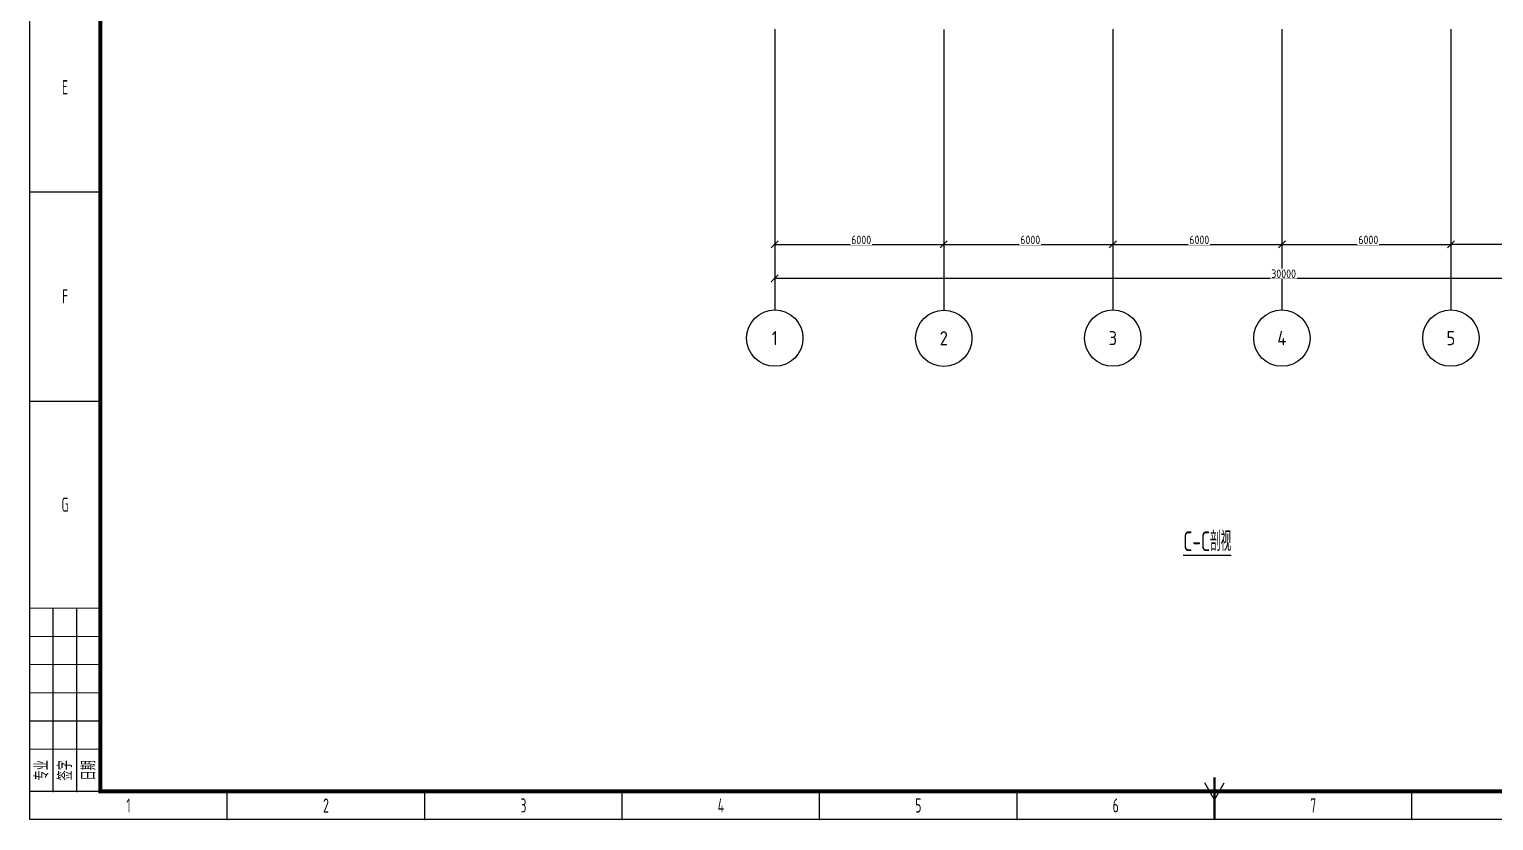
# Model space of a CAD drawing. Header units: millimetres. Extents: x 2250 to 7274, y 852 to 2251.
# Drawn here: x 4339 to 4859, y 852 to 1133 of the extents above; entities that cross this region are included whole.
import ezdxf

# ---------------------------------------------------------------- set-up
doc = ezdxf.new("R2010")
doc.units = ezdxf.units.MM
for name, color, linetype, lineweight in [('05-图框与标题栏', 7, 'Continuous', 25), ('13-标注', 7, 'Continuous', 15), ('14-文本', 7, 'Continuous', 25)]:
    doc.layers.add(name, color=color, linetype=linetype, lineweight=lineweight)
doc.layers.add('3-网格号', color=7, linetype='Continuous', lineweight=25, true_color=0x5bc6e1)
doc.layers.add('3-网格号 @ 1', color=7, linetype='Continuous', lineweight=25, true_color=0x5bc6e1)
doc.styles.add('5-gbcbig', font='gbenor.shx', dxfattribs={"width": 0.7, "height": 5, "bigfont": 'gbcbig.shx'})
doc.styles.add('HGCAD', font='gbenor.shx', dxfattribs={"width": 0.75, "bigfont": 'gbcbig.shx'})
doc.styles.add('工程字', font='gbenor.shx', dxfattribs={"bigfont": 'gbcbig.shx'})
doc.dimstyles.new('浙里拆烷', dxfattribs={"dimtxt": 3, "dimasz": 2.5, "dimexe": 0.18, "dimexo": 0.0625, "dimgap": 0.09, "dimtad": 1, "dimtoh": 1, "dimdec": 0, "dimlfac": 100, "dimzin": 0, "dimdsep": 46, "dimtxsty": '工程字', "dimblk": 'OBLIQUE', "dimcen": 2.5, "dimadec": 0, "dimazin": 0, "dimtfac": 1, "dimtdec": 0, "dimtofl": 0, "dimtmove": 0, "dimatfit": 1, "dimfxl": 0, "dimtolj": 1, "dimtzin": 0, "dimarcsym": 0})

# ---------------------------------------------------------------- blocks, each defined once
blk = doc.blocks.new('_Oblique')
at = {"color": 0, "linetype": 'ByBlock', "lineweight": -2}
blk.add_line((-0.5, -0.5), (0.5, 0.5), dxfattribs=at)
blk = doc.blocks.new('*D227')
at = {"layer": '13-标注', "color": 0, "lineweight": -2, "ltscale": 0.1, "transparency": 16777216}
for p, q in [((4603.37, 1056.8), (4603.37, 1056.92)), ((4603.37, 1056.74), (4663.37, 1056.74)), ((4663.37, 1056.8), (4663.37, 1056.92))]:
    blk.add_line(p, q, dxfattribs=at)
at = {"layer": 'Defpoints', "color": 0, "ltscale": 0.1, "transparency": 16777216}
for p in [(4603.37, 1056.74), (4663.37, 1056.74), (4663.37, 1056.74)]:
    blk.add_point(p, dxfattribs=at)
at = {"layer": '13-标注', "color": 0, "lineweight": -2, "ltscale": 0.1, "transparency": 16777216, "xscale": 2.5, "yscale": 2.5, "zscale": 2.5, "rotation": 180}
blk.add_blockref('_Oblique', (4603.37, 1056.74), dxfattribs=at)
at = {"layer": '13-标注', "color": 0, "lineweight": -2, "ltscale": 0.1, "transparency": 16777216, "xscale": 2.5, "yscale": 2.5, "zscale": 2.5}
blk.add_blockref('_Oblique', (4663.37, 1056.74), dxfattribs=at)
at = {"layer": '13-标注', "color": 0, "ltscale": 0.1, "transparency": 16777216, "insert": (4634.05, 1058.34), "char_height": 3, "attachment_point": 5, "style": '工程字', "bg_fill": 3, "box_fill_scale": 1.1, "bg_fill_color": 256, "bg_fill_true_color": 13158600, "bg_fill_transparency": 0}
blk.add_mtext('\\A1;6000', dxfattribs=at)
blk = doc.blocks.new('*D222')
at = {"layer": '13-标注', "color": 0, "lineweight": -2, "ltscale": 0.1, "transparency": 16777216}
for p, q in [((4663.37, 1056.8), (4663.37, 1056.92)), ((4663.37, 1056.74), (4723.37, 1056.74)), ((4723.37, 1056.8), (4723.37, 1056.92))]:
    blk.add_line(p, q, dxfattribs=at)
at = {"layer": 'Defpoints', "color": 0, "ltscale": 0.1, "transparency": 16777216}
for p in [(4663.37, 1056.74), (4723.37, 1056.74), (4723.37, 1056.74)]:
    blk.add_point(p, dxfattribs=at)
at = {"layer": '13-标注', "color": 0, "lineweight": -2, "ltscale": 0.1, "transparency": 16777216, "xscale": 2.5, "yscale": 2.5, "zscale": 2.5, "rotation": 180}
blk.add_blockref('_Oblique', (4663.37, 1056.74), dxfattribs=at)
at = {"layer": '13-标注', "color": 0, "lineweight": -2, "ltscale": 0.1, "transparency": 16777216, "xscale": 2.5, "yscale": 2.5, "zscale": 2.5}
blk.add_blockref('_Oblique', (4723.37, 1056.74), dxfattribs=at)
at = {"layer": '13-标注', "color": 0, "ltscale": 0.1, "transparency": 16777216, "insert": (4694.05, 1058.34), "char_height": 3, "attachment_point": 5, "style": '工程字', "bg_fill": 3, "box_fill_scale": 1.1, "bg_fill_color": 256, "bg_fill_true_color": 13158600, "bg_fill_transparency": 0}
blk.add_mtext('\\A1;6000', dxfattribs=at)
blk = doc.blocks.new('*D223')
at = {"layer": '13-标注', "color": 0, "lineweight": -2, "ltscale": 0.1, "transparency": 16777216}
for p, q in [((4723.37, 1056.8), (4723.37, 1056.92)), ((4723.37, 1056.74), (4783.37, 1056.74)), ((4783.37, 1056.8), (4783.37, 1056.92))]:
    blk.add_line(p, q, dxfattribs=at)
at = {"layer": 'Defpoints', "color": 0, "ltscale": 0.1, "transparency": 16777216}
for p in [(4723.37, 1056.74), (4783.37, 1056.74), (4783.37, 1056.74)]:
    blk.add_point(p, dxfattribs=at)
at = {"layer": '13-标注', "color": 0, "lineweight": -2, "ltscale": 0.1, "transparency": 16777216, "xscale": 2.5, "yscale": 2.5, "zscale": 2.5, "rotation": 180}
blk.add_blockref('_Oblique', (4723.37, 1056.74), dxfattribs=at)
at = {"layer": '13-标注', "color": 0, "lineweight": -2, "ltscale": 0.1, "transparency": 16777216, "xscale": 2.5, "yscale": 2.5, "zscale": 2.5}
blk.add_blockref('_Oblique', (4783.37, 1056.74), dxfattribs=at)
at = {"layer": '13-标注', "color": 0, "ltscale": 0.1, "transparency": 16777216, "insert": (4754.05, 1058.34), "char_height": 3, "attachment_point": 5, "style": '工程字', "bg_fill": 3, "box_fill_scale": 1.1, "bg_fill_color": 256, "bg_fill_true_color": 13158600, "bg_fill_transparency": 0}
blk.add_mtext('\\A1;6000', dxfattribs=at)
blk = doc.blocks.new('*D224')
at = {"layer": '13-标注', "color": 0, "lineweight": -2, "ltscale": 0.1, "transparency": 16777216}
for p, q in [((4783.37, 1056.8), (4783.37, 1056.92)), ((4783.37, 1056.74), (4843.37, 1056.74)), ((4843.37, 1056.8), (4843.37, 1056.92))]:
    blk.add_line(p, q, dxfattribs=at)
at = {"layer": 'Defpoints', "color": 0, "ltscale": 0.1, "transparency": 16777216}
for p in [(4783.37, 1056.74), (4843.37, 1056.74), (4843.37, 1056.74)]:
    blk.add_point(p, dxfattribs=at)
at = {"layer": '13-标注', "color": 0, "lineweight": -2, "ltscale": 0.1, "transparency": 16777216, "xscale": 2.5, "yscale": 2.5, "zscale": 2.5, "rotation": 180}
blk.add_blockref('_Oblique', (4783.37, 1056.74), dxfattribs=at)
at = {"layer": '13-标注', "color": 0, "lineweight": -2, "ltscale": 0.1, "transparency": 16777216, "xscale": 2.5, "yscale": 2.5, "zscale": 2.5}
blk.add_blockref('_Oblique', (4843.37, 1056.74), dxfattribs=at)
at = {"layer": '13-标注', "color": 0, "ltscale": 0.1, "transparency": 16777216, "insert": (4814.05, 1058.34), "char_height": 3, "attachment_point": 5, "style": '工程字', "bg_fill": 3, "box_fill_scale": 1.1, "bg_fill_color": 256, "bg_fill_true_color": 13158600, "bg_fill_transparency": 0}
blk.add_mtext('\\A1;6000', dxfattribs=at)
blk = doc.blocks.new('*D226')
at = {"layer": '13-标注', "color": 0, "lineweight": -2, "ltscale": 0.1, "transparency": 16777216}
for p, q in [((4603.37, 1056.8), (4603.37, 1056.92)), ((4603.37, 1056.74), (4663.37, 1056.74)), ((4663.37, 1056.8), (4663.37, 1056.92))]:
    blk.add_line(p, q, dxfattribs=at)
at = {"layer": 'Defpoints', "color": 0, "ltscale": 0.1, "transparency": 16777216}
for p in [(4603.37, 1056.74), (4663.37, 1056.74), (4663.37, 1056.74)]:
    blk.add_point(p, dxfattribs=at)
at = {"layer": '13-标注', "color": 0, "lineweight": -2, "ltscale": 0.1, "transparency": 16777216, "xscale": 2.5, "yscale": 2.5, "zscale": 2.5, "rotation": 180}
blk.add_blockref('_Oblique', (4603.37, 1056.74), dxfattribs=at)
at = {"layer": '13-标注', "color": 0, "lineweight": -2, "ltscale": 0.1, "transparency": 16777216, "xscale": 2.5, "yscale": 2.5, "zscale": 2.5}
blk.add_blockref('_Oblique', (4663.37, 1056.74), dxfattribs=at)
at = {"layer": '13-标注', "color": 0, "ltscale": 0.1, "transparency": 16777216, "insert": (4634.05, 1058.34), "char_height": 3, "attachment_point": 5, "style": '工程字', "bg_fill": 3, "box_fill_scale": 1.1, "bg_fill_color": 256, "bg_fill_true_color": 13158600, "bg_fill_transparency": 0}
blk.add_mtext('\\A1;6000', dxfattribs=at)
blk = doc.blocks.new('*D218')
at = {"layer": '13-标注', "color": 0, "lineweight": -2, "ltscale": 0.1, "transparency": 16777216}
for p, q in [((4663.37, 1056.8), (4663.37, 1056.92)), ((4663.37, 1056.74), (4723.37, 1056.74)), ((4723.37, 1056.8), (4723.37, 1056.92))]:
    blk.add_line(p, q, dxfattribs=at)
at = {"layer": 'Defpoints', "color": 0, "ltscale": 0.1, "transparency": 16777216}
for p in [(4663.37, 1056.74), (4723.37, 1056.74), (4723.37, 1056.74)]:
    blk.add_point(p, dxfattribs=at)
at = {"layer": '13-标注', "color": 0, "lineweight": -2, "ltscale": 0.1, "transparency": 16777216, "xscale": 2.5, "yscale": 2.5, "zscale": 2.5, "rotation": 180}
blk.add_blockref('_Oblique', (4663.37, 1056.74), dxfattribs=at)
at = {"layer": '13-标注', "color": 0, "lineweight": -2, "ltscale": 0.1, "transparency": 16777216, "xscale": 2.5, "yscale": 2.5, "zscale": 2.5}
blk.add_blockref('_Oblique', (4723.37, 1056.74), dxfattribs=at)
at = {"layer": '13-标注', "color": 0, "ltscale": 0.1, "transparency": 16777216, "insert": (4694.05, 1058.34), "char_height": 3, "attachment_point": 5, "style": '工程字', "bg_fill": 3, "box_fill_scale": 1.1, "bg_fill_color": 256, "bg_fill_true_color": 13158600, "bg_fill_transparency": 0}
blk.add_mtext('\\A1;6000', dxfattribs=at)
blk = doc.blocks.new('*D219')
at = {"layer": '13-标注', "color": 0, "lineweight": -2, "ltscale": 0.1, "transparency": 16777216}
for p, q in [((4723.37, 1056.8), (4723.37, 1056.92)), ((4723.37, 1056.74), (4783.37, 1056.74)), ((4783.37, 1056.8), (4783.37, 1056.92))]:
    blk.add_line(p, q, dxfattribs=at)
at = {"layer": 'Defpoints', "color": 0, "ltscale": 0.1, "transparency": 16777216}
for p in [(4723.37, 1056.74), (4783.37, 1056.74), (4783.37, 1056.74)]:
    blk.add_point(p, dxfattribs=at)
at = {"layer": '13-标注', "color": 0, "lineweight": -2, "ltscale": 0.1, "transparency": 16777216, "xscale": 2.5, "yscale": 2.5, "zscale": 2.5, "rotation": 180}
blk.add_blockref('_Oblique', (4723.37, 1056.74), dxfattribs=at)
at = {"layer": '13-标注', "color": 0, "lineweight": -2, "ltscale": 0.1, "transparency": 16777216, "xscale": 2.5, "yscale": 2.5, "zscale": 2.5}
blk.add_blockref('_Oblique', (4783.37, 1056.74), dxfattribs=at)
at = {"layer": '13-标注', "color": 0, "ltscale": 0.1, "transparency": 16777216, "insert": (4754.05, 1058.34), "char_height": 3, "attachment_point": 5, "style": '工程字', "bg_fill": 3, "box_fill_scale": 1.1, "bg_fill_color": 256, "bg_fill_true_color": 13158600, "bg_fill_transparency": 0}
blk.add_mtext('\\A1;6000', dxfattribs=at)
blk = doc.blocks.new('*D220')
at = {"layer": '13-标注', "color": 0, "lineweight": -2, "ltscale": 0.1, "transparency": 16777216}
for p, q in [((4783.37, 1056.8), (4783.37, 1056.92)), ((4783.37, 1056.74), (4843.37, 1056.74)), ((4843.37, 1056.8), (4843.37, 1056.92))]:
    blk.add_line(p, q, dxfattribs=at)
at = {"layer": 'Defpoints', "color": 0, "ltscale": 0.1, "transparency": 16777216}
for p in [(4783.37, 1056.74), (4843.37, 1056.74), (4843.37, 1056.74)]:
    blk.add_point(p, dxfattribs=at)
at = {"layer": '13-标注', "color": 0, "lineweight": -2, "ltscale": 0.1, "transparency": 16777216, "xscale": 2.5, "yscale": 2.5, "zscale": 2.5, "rotation": 180}
blk.add_blockref('_Oblique', (4783.37, 1056.74), dxfattribs=at)
at = {"layer": '13-标注', "color": 0, "lineweight": -2, "ltscale": 0.1, "transparency": 16777216, "xscale": 2.5, "yscale": 2.5, "zscale": 2.5}
blk.add_blockref('_Oblique', (4843.37, 1056.74), dxfattribs=at)
at = {"layer": '13-标注', "color": 0, "ltscale": 0.1, "transparency": 16777216, "insert": (4814.05, 1058.34), "char_height": 3, "attachment_point": 5, "style": '工程字', "bg_fill": 3, "box_fill_scale": 1.1, "bg_fill_color": 256, "bg_fill_true_color": 13158600, "bg_fill_transparency": 0}
blk.add_mtext('\\A1;6000', dxfattribs=at)
blk = doc.blocks.new('*D221')
at = {"layer": '13-标注', "color": 0, "lineweight": -2, "ltscale": 0.1, "transparency": 16777216}
for p, q in [((4603.37, 1044.81), (4603.37, 1044.92)), ((4903.37, 1044.81), (4903.37, 1044.92)), ((4603.37, 1044.74), (4903.37, 1044.74))]:
    blk.add_line(p, q, dxfattribs=at)
at = {"layer": 'Defpoints', "color": 0, "ltscale": 0.1, "transparency": 16777216}
for p in [(4603.37, 1044.74), (4903.37, 1044.74), (4903.37, 1044.74)]:
    blk.add_point(p, dxfattribs=at)
at = {"layer": '13-标注', "color": 0, "lineweight": -2, "ltscale": 0.1, "transparency": 16777216, "xscale": 2.5, "yscale": 2.5, "zscale": 2.5, "rotation": 180}
blk.add_blockref('_Oblique', (4603.37, 1044.74), dxfattribs=at)
at = {"layer": '13-标注', "color": 0, "lineweight": -2, "ltscale": 0.1, "transparency": 16777216, "xscale": 2.5, "yscale": 2.5, "zscale": 2.5}
blk.add_blockref('_Oblique', (4903.37, 1044.74), dxfattribs=at)
at = {"layer": '13-标注', "color": 0, "ltscale": 0.1, "transparency": 16777216, "insert": (4784, 1046.34), "char_height": 3, "attachment_point": 5, "style": '工程字', "bg_fill": 3, "box_fill_scale": 1.1, "bg_fill_color": 256, "bg_fill_true_color": 13158600, "bg_fill_transparency": 0}
blk.add_mtext('\\A1;30000', dxfattribs=at)
blk = doc.blocks.new('*D225')
at = {"layer": '13-标注', "color": 0, "lineweight": -2, "ltscale": 0.1, "transparency": 16777216}
for p, q in [((4843.41, 1056.87), (4843.41, 1056.99)), ((4843.41, 1056.81), (4903.41, 1056.81)), ((4903.41, 1056.87), (4903.41, 1056.99))]:
    blk.add_line(p, q, dxfattribs=at)
at = {"layer": 'Defpoints', "color": 0, "ltscale": 0.1, "transparency": 16777216}
for p in [(4843.41, 1056.81), (4903.41, 1056.81), (4903.41, 1056.81)]:
    blk.add_point(p, dxfattribs=at)
at = {"layer": '13-标注', "color": 0, "lineweight": -2, "ltscale": 0.1, "transparency": 16777216, "xscale": 2.5, "yscale": 2.5, "zscale": 2.5, "rotation": 180}
blk.add_blockref('_Oblique', (4843.41, 1056.81), dxfattribs=at)
at = {"layer": '13-标注', "color": 0, "lineweight": -2, "ltscale": 0.1, "transparency": 16777216, "xscale": 2.5, "yscale": 2.5, "zscale": 2.5}
blk.add_blockref('_Oblique', (4903.41, 1056.81), dxfattribs=at)
at = {"layer": '13-标注', "color": 0, "ltscale": 0.1, "transparency": 16777216, "insert": (4874.1, 1058.41), "char_height": 3, "attachment_point": 5, "style": '工程字', "bg_fill": 3, "box_fill_scale": 1.1, "bg_fill_color": 256, "bg_fill_true_color": 13158600, "bg_fill_transparency": 0}
blk.add_mtext('\\A1;6000', dxfattribs=at)

msp = doc.modelspace()

# ---------------------------------------------------------------- linework, layer by layer
at = {"layer": '05-图框与标题栏'}
for p, q in [((4338.951, 852.64), (4338.951, 1446.64)), ((4338.951, 1075.39), (4363.951, 1075.39)), ((4338.951, 1001.14), (4363.951, 1001.14)), ((4347.285, 862.64), (4347.285, 927.64)), ((4355.618, 862.64), (4355.618, 927.64)), ((4759.451, 859.64), (4755.987, 865.64)), ((4759.451, 859.64), (4762.915, 865.64)), ((4409.035, 852.64), (4409.035, 862.64)), ((4479.118, 852.64), (4479.118, 862.64)), ((4549.201, 852.64), (4549.201, 862.64)), ((4619.285, 852.64), (4619.285, 862.64)), ((4689.368, 852.64), (4689.368, 862.64)), ((4829.535, 852.64), (4829.535, 862.64)), ((5179.951, 852.64), (4338.951, 852.64))]:
    msp.add_line(p, q, dxfattribs=at)
at = {"layer": '05-图框与标题栏', "const_width": 1.4}
msp.add_lwpolyline([(4363.951, 1436.64), (4363.951, 862.64), (5169.951, 862.64), (5169.951, 1436.64)], close=True, dxfattribs=at)
at = {"layer": '05-图框与标题栏'}
for points, const_width in [([(4363.951, 927.64), (4338.951, 927.64)], 0.4), ([(4363.951, 917.64), (4338.951, 917.64)], 0.4), ([(4363.951, 907.64), (4338.951, 907.64)], 0.4), ([(4363.951, 897.64), (4338.951, 897.64)], 0.4), ([(4363.951, 887.64), (4338.951, 887.64)], 0.4), ([(4363.951, 877.64), (4338.951, 877.64)], 0.4), ([(4759.451, 852.64), (4759.451, 867.64)], 0.8), ([(4363.951, 862.64), (4338.951, 862.64)], 0.4)]:
    msp.add_lwpolyline(points, dxfattribs=dict(at, const_width=const_width))
for p in [(4347.285, 862.64), (4355.618, 862.64), (4409.035, 852.64), (4479.118, 852.64), (4549.201, 852.64), (4619.285, 852.64), (4689.368, 852.64), (4759.451, 852.64), (4829.535, 852.64)]:
    msp.add_point(p, dxfattribs=at)
at = {"layer": '3-网格号', "ltscale": 0.1}
for p, q in [((4603.367, 1133.111), (4603.367, 1033.483)), ((4663.367, 1133.048), (4663.367, 1033.483)), ((4723.367, 1133.111), (4723.367, 1033.545)), ((4783.367, 1133.111), (4783.367, 1033.545)), ((4843.367, 1133.111), (4843.367, 1033.545))]:
    msp.add_line(p, q, dxfattribs=at)
at = {"layer": '3-网格号'}
for centre in [(4603.367, 1023.483), (4603.367, 1023.483), (4663.367, 1023.42), (4663.367, 1023.42), (4723.367, 1023.483), (4723.367, 1023.483), (4783.367, 1023.483), (4783.367, 1023.483), (4843.367, 1023.483), (4843.367, 1023.483)]:
    msp.add_circle(centre, 10, dxfattribs=at)

# ---------------------------------------------------------------- texts
at = {"layer": '05-图框与标题栏', "char_height": 5, "attachment_point": 5, "style": '5-gbcbig'}
for s, width, insert in [('E', 25, (4351.451, 1112.515)), ('F', 25, (4351.451, 1038.265)), ('G', 25, (4351.451, 964.39)), ('1', 70.08333, (4373.993, 857.64)), ('2', 70.08333, (4444.076, 857.64)), ('3', 70.08333, (4514.16, 857.64)), ('4', 70.08333, (4584.243, 857.64)), ('5', 70.08333, (4654.326, 857.64)), ('6', 70.08333, (4724.41, 857.64)), ('7', 70.08333, (4794.493, 857.64))]:
    msp.add_mtext_dynamic_manual_height_columns(s, width=width, gutter_width=25, heights=[0], dxfattribs=dict(at, insert=insert))
at = {"layer": '05-图框与标题栏', "char_height": 5, "attachment_point": 5, "rotation": 90, "style": '工程字'}
for s, insert in [('专业', (4343.118, 870.14)), ('签字', (4351.451, 870.14)), ('日期', (4359.785, 870.14))]:
    msp.add_mtext_dynamic_manual_height_columns(s, width=8.33333, gutter_width=25, heights=[0], dxfattribs=dict(at, insert=insert))
at = {"layer": '14-文本', "ltscale": 0.1, "insert": (4748.389, 954.915), "char_height": 7, "attachment_point": 1, "style": 'HGCAD'}
msp.add_mtext_dynamic_manual_height_columns('{\\LC-C剖视}', width=106.66507, gutter_width=15, heights=[0], dxfattribs=at)
at = {"layer": '3-网格号 @ 1', "char_height": 5, "width": 17.56965, "attachment_point": 5, "style": '工程字'}
for s, insert in [('1', (4603.367, 1023.483)), ('1', (4603.367, 1023.483)), ('2', (4663.367, 1023.42)), ('2', (4663.367, 1023.42)), ('3', (4723.367, 1023.483)), ('3', (4723.367, 1023.483)), ('4', (4783.367, 1023.483)), ('4', (4783.367, 1023.483)), ('5', (4843.367, 1023.483)), ('5', (4843.367, 1023.483))]:
    msp.add_mtext(s, dxfattribs=dict(at, insert=insert))

# ---------------------------------------------------------------- next in the draw order: dimensions: what is measured, and where the dimension line sits
at = {"layer": '13-标注', "ltscale": 0.1}
dim = msp.add_linear_dim(base=(4663.367, 1056.738), p1=(4603.367, 1056.738), p2=(4663.367, 1056.738), dimstyle='浙里拆烷', override={"dimgap": 0.1, "dimtfill": 1, "dimarcsym": 1}, dxfattribs=at)
dim.commit()
dim.dimension.update_dxf_attribs({"geometry": '*D227', "text_midpoint": (4634.055, 1056.738), "dimtype": 160})

# ---------------------------------------------------------------- next in the draw order: linework, layer by layer
at = {"layer": '3-网格号', "ltscale": 0.1}
msp.add_line((4603.367, 1133.111), (4603.367, 1033.483), dxfattribs=at)

# ---------------------------------------------------------------- next in the draw order: dimensions: what is measured, and where the dimension line sits
at = {"layer": '13-标注', "ltscale": 0.1}
dim = msp.add_linear_dim(base=(4723.367, 1056.738), p1=(4663.367, 1056.738), p2=(4723.367, 1056.738), dimstyle='浙里拆烷', override={"dimgap": 0.1, "dimtfill": 1, "dimarcsym": 1}, dxfattribs=at)
dim.commit()
dim.dimension.update_dxf_attribs({"geometry": '*D222', "text_midpoint": (4694.055, 1056.738), "dimtype": 160})

# ---------------------------------------------------------------- next in the draw order: linework, layer by layer
at = {"layer": '3-网格号', "ltscale": 0.1}
msp.add_line((4663.367, 1133.048), (4663.367, 1033.483), dxfattribs=at)

# ---------------------------------------------------------------- next in the draw order: dimensions: what is measured, and where the dimension line sits
at = {"layer": '13-标注', "ltscale": 0.1}
dim = msp.add_linear_dim(base=(4783.367, 1056.738), p1=(4723.367, 1056.738), p2=(4783.367, 1056.738), dimstyle='浙里拆烷', override={"dimgap": 0.1, "dimtfill": 1, "dimarcsym": 1}, dxfattribs=at)
dim.commit()
dim.dimension.update_dxf_attribs({"geometry": '*D223', "text_midpoint": (4754.055, 1056.738), "dimtype": 160})

# ---------------------------------------------------------------- next in the draw order: linework, layer by layer
at = {"layer": '3-网格号', "ltscale": 0.1}
msp.add_line((4723.367, 1133.111), (4723.367, 1033.545), dxfattribs=at)

# ---------------------------------------------------------------- next in the draw order: dimensions: what is measured, and where the dimension line sits
at = {"layer": '13-标注', "ltscale": 0.1}
for base, p1, p2, picture, middle in [((4663.367, 1056.738), (4603.367, 1056.738), (4663.367, 1056.738), '*D226', (4634.055, 1056.738)), ((4843.367, 1056.738), (4783.367, 1056.738), (4843.367, 1056.738), '*D224', (4814.055, 1056.738))]:
    dim = msp.add_linear_dim(base=base, p1=p1, p2=p2, dimstyle='浙里拆烷', override={"dimgap": 0.1, "dimtfill": 1, "dimarcsym": 1}, dxfattribs=at)
    dim.commit()
    dim.dimension.update_dxf_attribs({"geometry": picture, "text_midpoint": middle, "dimtype": 160})

# ---------------------------------------------------------------- next in the draw order: linework, layer by layer
at = {"layer": '3-网格号', "ltscale": 0.1}
for p, q in [((4783.367, 1133.111), (4783.367, 1033.545)), ((4843.367, 1133.111), (4843.367, 1033.545))]:
    msp.add_line(p, q, dxfattribs=at)

# ---------------------------------------------------------------- next in the draw order: dimensions: what is measured, and where the dimension line sits
at = {"layer": '13-标注', "ltscale": 0.1}
dim = msp.add_linear_dim(base=(4723.367, 1056.738), p1=(4663.367, 1056.738), p2=(4723.367, 1056.738), dimstyle='浙里拆烷', override={"dimgap": 0.1, "dimtfill": 1, "dimarcsym": 1}, dxfattribs=at)
dim.commit()
dim.dimension.update_dxf_attribs({"geometry": '*D218', "text_midpoint": (4694.055, 1056.738), "dimtype": 160})

# ---------------------------------------------------------------- next in the draw order: dimensions: what is measured, and where the dimension line sits
for base, p1, p2, picture, middle in [((4783.367, 1056.738), (4723.367, 1056.738), (4783.367, 1056.738), '*D219', (4754.055, 1056.738)), ((4903.367, 1044.743), (4603.367, 1044.743), (4903.367, 1044.743), '*D221', (4784.001, 1044.743))]:
    dim = msp.add_linear_dim(base=base, p1=p1, p2=p2, dimstyle='浙里拆烷', override={"dimgap": 0.1, "dimtfill": 1, "dimarcsym": 1}, dxfattribs=at)
    dim.commit()
    dim.dimension.update_dxf_attribs({"geometry": picture, "text_midpoint": middle, "dimtype": 160})

# ---------------------------------------------------------------- next in the draw order: dimensions: what is measured, and where the dimension line sits
dim = msp.add_linear_dim(base=(4843.367, 1056.738), p1=(4783.367, 1056.738), p2=(4843.367, 1056.738), dimstyle='浙里拆烷', override={"dimgap": 0.1, "dimtfill": 1, "dimarcsym": 1}, dxfattribs=at)
dim.commit()
dim.dimension.update_dxf_attribs({"geometry": '*D220', "text_midpoint": (4814.055, 1056.738), "dimtype": 160})

# ---------------------------------------------------------------- next in the draw order: dimensions: what is measured, and where the dimension line sits
dim = msp.add_linear_dim(base=(4903.41, 1056.811), p1=(4843.41, 1056.811), p2=(4903.41, 1056.811), dimstyle='浙里拆烷', override={"dimgap": 0.1, "dimtfill": 1, "dimarcsym": 1}, dxfattribs=at)
dim.commit()
dim.dimension.update_dxf_attribs({"geometry": '*D225', "text_midpoint": (4874.098, 1056.811), "dimtype": 160})

doc.saveas('drawing.dxf')
